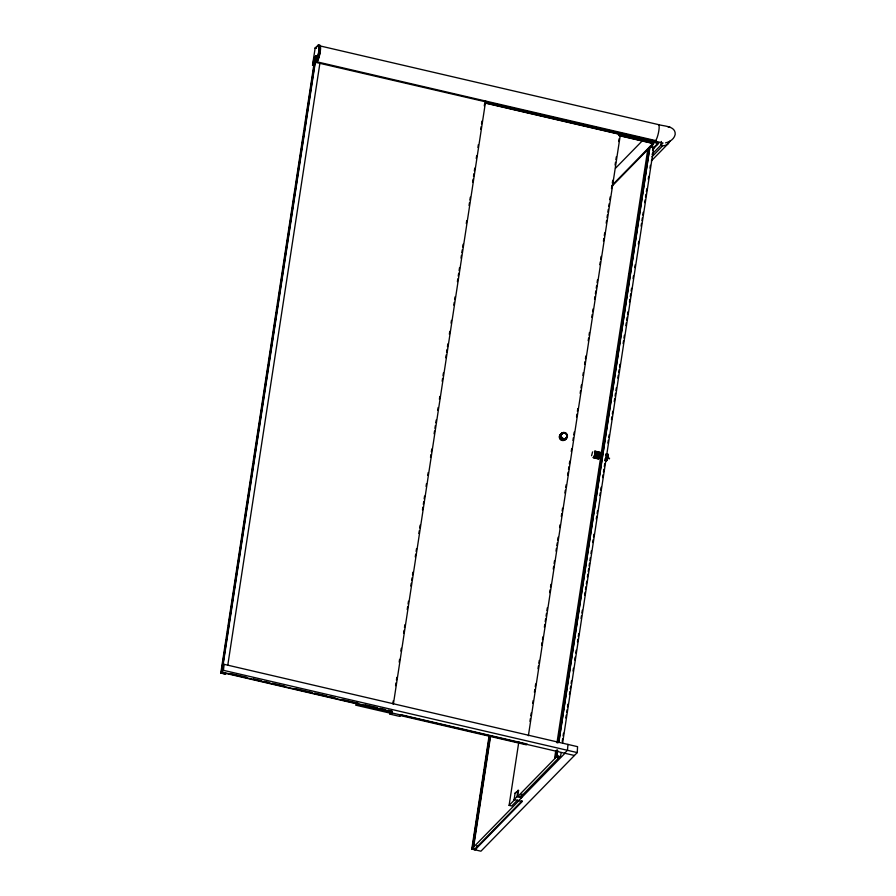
<?xml version="1.0" encoding="UTF-8"?>
<svg xmlns="http://www.w3.org/2000/svg" width="896" height="896" viewBox="0 0 896 896"><rect width="100%" height="100%" fill="white"/><g stroke="black" fill="none" stroke-linecap="round" stroke-linejoin="round"><path stroke-width="1.34" d="M599.883 455.123L599.894 453.925M312.525 65.251L315.179 47.914L318.685 44.89A9.498 2.05 -76.9 0 1 318.942 51.374A9.498 2.05 -76.9 0 1 316.232 60.894L312.525 65.251L313.835 65.554M313.006 64.221L313.981 57.803L314.922 56.84L313.947 63.258M224.493 651.605L221.211 672.997L225.702 674.162L220.797 673.019L315.112 56.65L316.053 55.686L221.738 672.056L392.302 711.715L389.95 714.123L399.75 716.408L401.072 715.053M224.818 649.488L226.296 639.811M226.61 637.773L227.147 634.278M227.45 632.229L228.088 628.085M228.413 625.979L229.891 616.291M230.205 614.242L237.933 563.741M238.258 561.669L239.736 551.981M240.05 549.909L240.576 546.448M240.901 544.376L241.539 540.221M241.853 538.149L251.384 475.877M251.698 473.838L253.176 464.15M253.501 462.045L254.016 458.618M254.341 456.512L254.979 452.357M255.293 450.318L263.021 399.773M263.334 397.757L264.813 388.08M265.138 385.941L265.664 382.547M265.989 380.408L266.627 376.253M266.93 374.248L268.408 364.571M268.744 362.421L276.461 312.01M276.786 309.837L277.301 306.477M277.637 304.304L278.264 300.149M278.566 298.178L280.056 288.501M280.392 286.317L288.938 230.406M289.285 228.2L289.912 224.056M290.214 222.107L291.693 212.419M292.029 210.213L292.544 206.886M292.88 204.68L295.288 188.91M295.635 186.693L301.56 147.952M301.851 146.037L303.33 136.349M303.677 134.109L304.181 130.816M304.528 128.576L305.155 124.432M305.446 122.517L306.936 112.84M307.272 110.589L314.126 65.811M314.474 63.549L316.288 55.854L223.026 665.314M220.797 673.019L223.429 670.32L224.146 664.362L222.723 665.638M227.819 665L319.883 63.336M391.541 713.474L356.126 705.242L356.552 702.475M389.95 714.123L390.342 711.558M392.818 703.64L393.243 700.874M395.573 685.653L395.998 682.886M396.424 680.12L396.85 677.354M399.179 662.133L399.594 659.366M400.87 651.056L401.296 648.29M403.626 633.069L404.04 630.302M404.466 627.536L404.891 624.77M407.221 609.549L407.646 606.782M408.072 604.016L408.486 601.25M410.816 586.029L411.242 583.262M411.667 580.496L412.093 577.73M412.518 574.952L412.933 572.186M415.262 556.965L415.688 554.198M416.114 551.432L416.539 548.666M418.869 533.445L419.294 530.678M419.709 527.912L420.134 525.146M422.464 509.925L422.89 507.158M423.315 504.392L423.741 501.626M424.155 498.859L424.581 496.093M426.059 486.405L426.485 483.638M427.762 475.328L428.187 472.562M430.506 457.341L430.931 454.574M431.357 451.808L431.782 449.042M434.112 433.821L434.538 431.054M434.952 428.288L435.378 425.522M435.803 422.755L436.229 419.989M437.707 410.301L438.133 407.534M439.398 399.235L439.824 396.469M442.154 381.248L442.579 378.47M443.005 375.704L443.43 372.938M445.76 357.717L446.174 354.95M446.6 352.184L447.026 349.418M447.451 346.651L447.877 343.885M449.355 334.197L449.781 331.43M451.046 323.131L451.472 320.365M453.802 305.144L454.227 302.378M454.653 299.611L455.067 296.845M457.397 281.624L457.822 278.846M458.248 276.08L458.674 273.314M459.099 270.547L459.514 267.781M461.003 258.093L461.429 255.326M461.843 252.56L462.269 249.794M462.694 247.027L463.12 244.261M466.29 223.507L466.715 220.741M469.045 205.52L469.47 202.754M469.896 199.987L470.322 197.21M472.64 182L473.066 179.222M473.491 176.456L473.917 173.69M474.342 170.923L474.768 168.157M476.246 158.469L476.672 155.702M477.938 147.403L478.363 144.637M480.693 129.416L481.118 126.65M481.533 123.883L481.958 121.117M484.288 105.896L484.714 103.13M393.366 704.256L485.677 100.968M224.056 664.317L577.562 746.67L577.259 752.595L480.928 851.2L471.778 849.072L489.126 735.661M476.874 845.622L476.459 848.389L474.813 849.654L472.192 849.05L479.808 799.254M480.122 797.216L480.76 793.061M481.085 790.955L481.611 787.528M481.925 785.434L482.563 781.278M482.877 779.229L484.366 769.541M484.68 767.446L489.552 735.638M471.778 849.072L473.189 847.627L490.325 735.594M472.192 849.05L473.514 847.706L490.661 735.672M517.496 800.094L511.717 805.997L509.107 805.392L518.84 741.742M475.037 849.834L522.278 801.483L514.114 799.579L515.088 793.162L518.571 790.418L517.686 796.197L520.957 796.958L521.304 794.651M514.114 799.579L516.936 796.69L517.922 790.272M529.962 721.302L530.387 718.536M530.813 715.77L531.238 712.992M532.717 703.315L533.142 700.549M534.408 692.238L534.834 689.472M535.259 686.706L535.685 683.939M538.014 668.718L538.429 665.952M538.854 663.186L539.28 660.419M541.61 645.198L542.035 642.432M542.461 639.666L542.875 636.899M544.365 627.211L544.79 624.445M545.205 621.678L545.63 618.912M546.056 616.146L546.482 613.368M546.907 610.602L547.322 607.835M549.651 592.614L550.077 589.848M550.502 587.082L550.928 584.315M553.258 569.094L553.672 566.328M554.098 563.562L554.523 560.795M556.002 551.107L556.427 548.341M556.853 545.574L557.278 542.808M557.704 540.042L558.118 537.275M559.608 527.587L560.034 524.821M561.299 516.51L561.725 513.744M562.15 510.978L562.565 508.211M564.894 492.99L565.32 490.224M565.746 487.458L566.171 484.691M567.65 475.003L568.075 472.237M568.501 469.47L568.926 466.704M569.341 463.938L569.766 461.171M571.256 451.483L571.67 448.717M572.947 440.418L573.373 437.651M573.787 434.885L574.213 432.107M576.542 416.886L576.968 414.12M577.394 411.354L577.819 408.587M580.149 393.366L580.563 390.6M580.989 387.834L581.414 385.067M582.893 375.379L583.318 372.613M584.595 364.314L585.01 361.547M585.435 358.781L585.861 356.014M588.19 340.794L588.616 338.027M589.042 335.25L589.456 332.483M591.786 317.262L592.211 314.496M592.637 311.73L593.062 308.963M594.541 299.275L594.966 296.509M595.392 293.742L595.818 290.976M596.232 288.21L596.658 285.443M597.083 282.677L597.509 279.91M599.838 264.69L600.264 261.923M600.678 259.157L601.104 256.39M603.434 241.17L603.859 238.403M604.285 235.626L604.699 232.859M606.189 223.182L606.614 220.416M607.029 217.638L607.454 214.872M607.88 212.106L608.306 209.339M608.731 206.573L609.146 203.806M609.784 199.651L610.21 196.885M611.475 188.586L611.901 185.819M612.326 183.053L612.752 180.286M615.082 165.066L615.507 162.299M615.922 159.533L616.347 156.766M618.677 141.546L619.102 138.779M528.382 735.75L620.491 133.851M522.066 794.091L521.506 797.754L516.936 796.69M555.307 758.094L554.658 757.949L555.71 751.038M556.976 742.75L647.898 148.635L648.547 148.781M561.019 720.798L561.445 718.032M562.71 709.744L563.136 706.978M565.454 691.779L565.88 689.013M569.05 668.293L569.475 665.526M572.645 644.806L573.07 642.04M576.24 621.32L576.666 618.554M577.091 615.787L577.506 613.021M577.931 610.266L578.357 607.499M579.835 597.822L580.261 595.067M580.675 592.301L581.101 589.534M584.27 568.814L584.696 566.048M587.866 545.328L588.291 542.562M592.312 516.309L592.726 513.542M595.056 498.344L595.482 495.589M595.907 492.822L596.322 490.056M598.651 474.858L599.077 472.091M599.491 469.336L599.917 466.57M603.086 445.838L603.512 443.083M607.533 416.83L607.958 414.064M610.277 398.866L610.702 396.099M611.128 393.344L611.542 390.578M613.872 375.379L614.298 372.613M614.723 369.858L615.138 367.091M617.467 351.893L617.893 349.126M622.754 317.352L623.179 314.586M625.498 299.387L625.923 296.621M626.349 293.866L626.774 291.099M629.093 275.901L629.518 273.134M632.688 252.414L633.114 249.648M636.283 228.928L636.709 226.162M637.974 217.874L638.4 215.107M640.73 199.909L641.144 197.142M641.57 194.376L641.995 191.621M644.314 176.422L644.739 173.656M647.909 152.936L648.334 150.17M554.658 757.949L555.789 756.795L556.842 749.885M557.894 742.974L649.018 147.482M555.789 756.795L559.059 757.546L559.899 756.683L556.629 755.922L557.48 750.4M558.746 742.112L649.869 146.608L653.139 147.37L652.714 150.136M556.629 755.922L557.67 750.21M558.936 741.91L650.059 146.418L653.733 147.538L562.61 743.03M652.243 147.549L652.87 143.394M562.229 741.485L562.654 738.718M563.069 735.963L563.494 733.197M565.824 717.998L566.238 715.232M566.664 712.466L567.09 709.71M567.515 706.944L567.93 704.178M569.419 694.512L569.834 691.746M570.259 688.979L570.685 686.224M571.11 683.458L571.525 680.691M573.014 671.026L573.429 668.259M574.706 659.971L575.12 657.205M575.758 653.061L576.184 650.294M577.45 642.006L577.875 639.24M578.29 636.474L578.715 633.718M581.045 618.52L581.47 615.754M581.885 612.987L582.31 610.232M584.64 595.034L585.066 592.267M585.48 589.501L585.906 586.734M586.331 583.979L586.757 581.213M587.384 577.069L587.81 574.302M588.235 571.536L588.65 568.781M589.075 566.014L589.501 563.248M589.926 560.493L590.341 557.726M590.979 553.582L591.405 550.816M592.67 542.528L593.096 539.762M593.522 536.995L593.936 534.24M596.266 519.042L596.691 516.275M597.117 513.509L597.531 510.742M599.861 495.544L600.286 492.789M600.701 490.022L601.126 487.256M602.605 477.59L603.03 474.824M603.456 472.058L603.882 469.302M604.296 466.536L604.722 463.77M605.147 461.003L605.573 458.248M607.891 443.05L608.317 440.283M608.742 437.517L609.168 434.762M611.486 419.563L611.912 416.797M612.338 414.03L612.752 411.264M614.242 401.598L614.656 398.832M615.082 396.066L615.507 393.31M615.933 390.544L616.347 387.778M617.826 378.112L618.251 375.346M618.677 372.579L619.102 369.813M619.528 367.058L619.942 364.291M623.112 343.571L623.538 340.805M623.963 338.038L624.389 335.272M625.867 325.606L626.293 322.84M626.707 320.074L627.133 317.318M627.558 314.552L627.984 311.786M629.462 302.12L629.877 299.354M630.302 296.587L630.728 293.832M631.154 291.066L631.579 288.299M633.058 278.634L633.472 275.867M634.749 267.579L635.163 264.813M638.344 244.082L638.758 241.326M641.088 226.128L641.514 223.362M641.928 220.595L642.354 217.84M642.779 215.074L643.205 212.307M644.683 202.642L645.109 199.875M645.523 197.109L645.949 194.342M646.374 191.587L646.8 188.821M648.278 179.144L648.704 176.389M649.97 168.101L650.395 165.334M557.928 758.71L560.459 756.93L561.131 752.707M657.238 141.837L656.835 144.402L657.496 144.558M661.349 141.467L660.766 145.32L662.726 145.768A8.803 8.098 44.3 0 0 669.995 141.053M609.549 458.136L609.314 458.92M599.536 456.534L598.965 457.498M592.57 451.898L591.573 455.706M315.269 48.362L318.091 45.472A8.803 1.904 -76.9 0 1 318.752 51.576A8.803 1.904 -76.9 0 1 315.638 61.522L312.816 64.411M615.507 168.246L642.734 140.381M612.069 185.293L653.106 143.304M655.178 141.176L655.738 140.605A8.803 1.904 -76.9 0 0 658.851 130.648A8.803 1.904 -76.9 0 0 658.202 124.544L319.458 45.786M611.755 186.446L653.755 143.45L619.091 135.386M652.949 148.389L657.966 143.248L485.352 103.118M652.635 149.531L658.806 143.203L485.542 102.917M652.008 154.269L663.018 143.002L315.302 62.272M652.03 156.722L662.726 145.768M651.336 160.899L667.867 143.976M222.062 671.586L221.312 672.358L391.552 711.939L392.302 711.166L388.214 710.214M221.211 672.997L221.973 672.235M356.126 705.242L356.877 704.469L392.291 712.701M390.23 713.294L391.171 712.331M400.042 715.568L400.982 714.605M527.117 744.05L526.366 744.822L399.706 715.378M518.571 790.418L515.088 793.162M509.107 805.392L514.875 799.478M517.765 796.533L556.248 757.131L558.869 757.747L520.374 797.138M564.726 753.11L567.459 750.31L567.974 744.374M518.683 800.643L565.051 753.178M519.434 800.15L472.293 848.411L474.902 849.016L522.054 800.755M665.549 142.878C669.838 141.904 674.274 139.026 675.192 134.445C675.786 125.899 664.07 126.325 658.616 124.634M668.002 126.829L670.197 127.322M318.226 44.8L319.995 45.192A9.498 2.05 -76.9 0 1 320.242 51.688A9.498 2.05 -76.9 0 1 317.542 61.197L316.882 62.44L315.571 62.138M315.179 47.914L316.49 48.216M315.638 61.522L655.738 140.605M618.912 135.587L653.576 143.64M223.429 670.32L577.259 752.595M230.238 673.49L246.579 677.286M253.389 678.877L261.565 680.77M264.286 681.408L269.73 682.674M272.462 683.301L284.715 686.157M295.613 688.688L311.954 692.485M314.675 693.123L326.939 695.968M329.661 696.606L335.104 697.872M341.914 699.451L358.254 703.248M365.064 704.838L377.328 707.683M380.05 708.322L385.493 709.587M400.456 714.605L525.75 743.736M391.261 712.779L574.437 755.485M556.819 755.731L560.504 756.851M607.443 454.63A3.438 0.739 -76.9 0 1 608.25 455.717A3.438 0.739 -76.9 0 1 606.984 460.331A3.438 0.739 -76.9 0 1 606.178 459.245M606.144 453.757A3.438 0.739 -76.9 0 1 606.122 456.49M605.696 458.214A3.438 0.739 -76.9 0 1 605.293 459.323M606.144 455.784A3.091 0.672 -76.9 0 0 606.155 454.373A3.438 0.739 -76.9 0 1 606.872 456.008A3.438 0.739 -76.9 0 1 605.293 460.488M605.539 458.45A3.091 0.672 -76.9 0 1 605.293 459.088M606.11 454.608A3.091 0.672 -76.9 0 1 606.838 455.594A3.091 0.672 -76.9 0 1 605.696 459.738M605.259 460.197A3.091 0.672 -76.9 0 0 605.461 460.062A3.438 0.739 -76.9 0 0 606.648 459.514A3.438 0.739 -76.9 0 0 607.622 454.989A3.438 0.739 -76.9 0 0 606.648 454.731M606.76 454.765A3.091 0.672 -76.9 0 1 607.298 457.038A3.091 0.672 -76.9 0 1 605.685 460.152M607.533 454.731A3.091 0.672 -76.9 0 1 608.115 456.12A3.091 0.672 -76.9 0 1 606.962 460.118A3.091 0.672 -76.9 0 1 606.278 459.066M594.496 451.382A3.438 0.739 -76.9 0 1 594.866 454.563A3.438 0.739 -76.9 0 1 593.118 457.397M597.117 451.987A3.438 0.739 -76.9 0 1 597.789 453.286A3.438 0.739 -76.9 0 1 596.658 457.643A3.438 0.739 -76.9 0 1 595.683 457.486M596.322 452.043A3.438 0.739 -76.9 0 1 597.15 452.894A3.438 0.739 -76.9 0 1 596.053 457.397A3.438 0.739 -76.9 0 1 595.034 457.341M596.534 452.01A3.091 0.672 -76.9 0 1 596.96 452.077M597.005 452.245A3.091 0.672 -76.9 0 1 596.322 456.501A3.091 0.672 -76.9 0 1 595.157 457.341M595.773 451.987A3.091 0.672 -76.9 0 1 596.098 454.854A3.091 0.672 -76.9 0 1 594.53 457.397A3.438 0.739 -76.9 0 1 593.757 456.355M599.592 452.805A3.438 0.739 -76.9 0 1 600.421 453.533A3.438 0.739 -76.9 0 1 599.413 457.957A3.438 0.739 -76.9 0 1 598.315 458.371M598.808 452.906A3.438 0.739 -76.9 0 1 599.771 453.163A3.438 0.739 -76.9 0 1 598.797 457.699A3.438 0.739 -76.9 0 1 597.666 458.226M598.92 452.939A3.091 0.672 -76.9 0 1 599.626 452.85M599.648 453.062A3.091 0.672 -76.9 0 1 598.998 456.938A3.091 0.672 -76.9 0 1 597.845 458.326M597.106 457.542A3.091 0.672 -76.9 0 0 597.195 458.17A3.091 0.672 -76.9 0 0 598.875 454.675A3.091 0.672 -76.9 0 0 598.136 453.018A3.438 0.739 -76.9 0 1 599.122 453.018A3.438 0.739 -76.9 0 1 598.013 457.856A3.438 0.739 -76.9 0 1 596.994 457.475M597.363 452.906A3.438 0.739 -76.9 0 1 598.461 452.861A3.438 0.739 -76.9 0 1 597.352 457.699A3.438 0.739 -76.9 0 1 596.344 457.318A3.091 0.672 -76.9 0 0 597.397 457.363A3.091 0.672 -76.9 0 0 598.36 453.197A3.091 0.672 -76.9 0 0 597.486 452.861M597.195 452.155A3.091 0.672 -76.9 0 1 597.318 455.549A3.091 0.672 -76.9 0 1 595.806 457.498M595.538 452.144A3.438 0.739 -76.9 0 1 596.501 452.402A3.438 0.739 -76.9 0 1 595.538 456.938A3.438 0.739 -76.9 0 1 594.395 457.464M594.877 451.998A3.438 0.739 -76.9 0 1 595.84 452.592A3.438 0.739 -76.9 0 1 594.608 457.363M595 452.021A3.091 0.672 -76.9 0 1 595.728 452.894A3.091 0.672 -76.9 0 1 594.664 457.016A3.091 0.672 -76.9 0 1 593.835 456.501M594.462 451.685A3.091 0.672 -76.9 0 1 594.877 454.149A3.091 0.672 -76.9 0 1 593.331 457.374M566.563 437.651A3.438 3.158 44.3 0 1 561.165 438.726A3.438 3.158 44.3 0 1 562.184 433.317M562.598 433.216A3.438 3.158 44.3 0 1 563.45 433.194M566.608 437.853A3.438 3.158 44.3 0 1 562.397 439.253A3.438 3.158 44.3 0 1 560.448 434.974A3.438 3.158 44.3 0 1 564.491 433.205M566.653 435.333A3.438 3.158 44.3 0 1 566.754 437.461A3.091 2.845 44.3 0 0 566.742 434.493M564.782 439.387A3.091 2.845 44.3 0 0 565.566 438.603A3.091 2.845 44.3 0 1 561.579 438.312A3.091 2.845 44.3 0 1 561.254 434.246A3.091 2.845 44.3 0 0 560.414 438.077M562.139 433.574A3.091 2.845 44.3 0 0 561.512 433.978A3.091 2.845 44.3 0 1 566.541 434.146M565.533 438.614A3.091 2.845 44.3 0 1 561.266 437.483A3.091 2.845 44.3 0 1 562.33 433.384A3.438 3.158 44.3 0 0 560.818 438.749A3.091 2.845 44.3 0 0 561.478 439.275M562.677 433.25A3.091 2.845 44.3 0 1 564.211 433.205M566.72 436.005A3.091 2.845 44.3 0 1 566.709 436.778M566.317 437.83A3.091 2.845 44.3 0 1 565.835 438.39A3.091 2.845 44.3 0 0 566.306 437.696A3.438 3.158 44.3 0 1 562.957 440.149A3.438 3.158 44.3 0 1 559.731 436.957A3.438 3.158 44.3 0 1 562.218 433.608A3.091 2.845 44.3 0 0 560.661 435.064M565.947 437.584A3.438 3.158 44.3 0 1 562.722 440.541A3.438 3.158 44.3 0 1 559.339 437.203A3.438 3.158 44.3 0 1 562.262 433.955A3.091 2.845 44.3 0 0 561.568 434.157M566.093 437.819A3.438 3.158 44.3 0 1 562.766 440.339A3.438 3.158 44.3 0 1 559.541 437.147A3.438 3.158 44.3 0 1 562.027 433.798M564.592 439.578A3.091 2.845 44.3 0 1 560.325 438.446A3.091 2.845 44.3 0 1 561.389 434.347M565.555 438.469A3.091 2.845 44.3 0 1 564.894 439.354M564.458 439.566A3.091 2.845 44.3 0 1 561.826 439.477M565.958 437.55A3.091 2.845 44.3 0 1 565.869 437.92M560.818 438.749A3.438 3.158 44.3 0 0 566.373 437.842A3.091 2.845 44.3 0 1 565.914 438.234M565.533 438.704A3.091 2.845 44.3 0 1 564.973 439.197M564.29 439.51A3.091 2.845 44.3 0 1 560.47 435.266M560.65 434.93A3.091 2.845 44.3 0 1 562.117 433.821M566.059 437.73A3.091 2.845 44.3 0 1 565.746 438.402M566.25 437.528A3.091 2.845 44.3 0 1 564.11 439.41M562.946 439.365A3.091 2.845 44.3 0 1 561.534 438.637M561.243 438.357A3.091 2.845 44.3 0 1 560.784 437.696M560.437 436.565A3.091 2.845 44.3 0 1 560.448 435.792M566.664 434.739A3.438 3.158 44.3 0 1 564.424 439.365A3.438 3.158 44.3 0 1 560.482 435.467A3.438 3.158 44.3 0 1 565.085 433.182M565.824 433.686A3.438 3.158 44.3 0 1 566.149 434.011A3.091 2.845 44.3 0 0 565.813 433.742M566.507 437.64A3.091 2.845 44.3 0 1 565.723 438.424M565.398 438.603A3.091 2.845 44.3 0 1 561.456 437.293A3.091 2.845 44.3 0 1 562.184 433.373M562.52 433.194A3.091 2.845 44.3 0 1 565.141 433.283M566.72 435.042A3.091 2.845 44.3 0 1 566.686 437.304M565.23 438.547A3.091 2.845 44.3 0 1 563.696 438.592M562.957 438.323A3.091 2.845 44.3 0 1 561.546 436.923M561.378 436.554A3.091 2.845 44.3 0 1 561.288 434.65M319.402 45.774A8.803 1.904 -76.9 0 1 320.13 46.368M320.309 47.275A8.803 1.904 -76.9 0 1 320.365 48.541M320.051 51.878A8.803 1.904 -76.9 0 1 316.949 61.835M560.941 436.229A3.438 3.158 44.3 0 0 566.44 438.267A3.438 3.158 44.3 0 0 565.062 432.622A3.438 3.158 44.3 0 0 560.941 436.229M560.75 436.43A3.438 3.158 44.3 0 0 566.25 438.458A3.438 3.158 44.3 0 0 564.872 432.813A3.438 3.158 44.3 0 0 560.75 436.43"/></g></svg>
